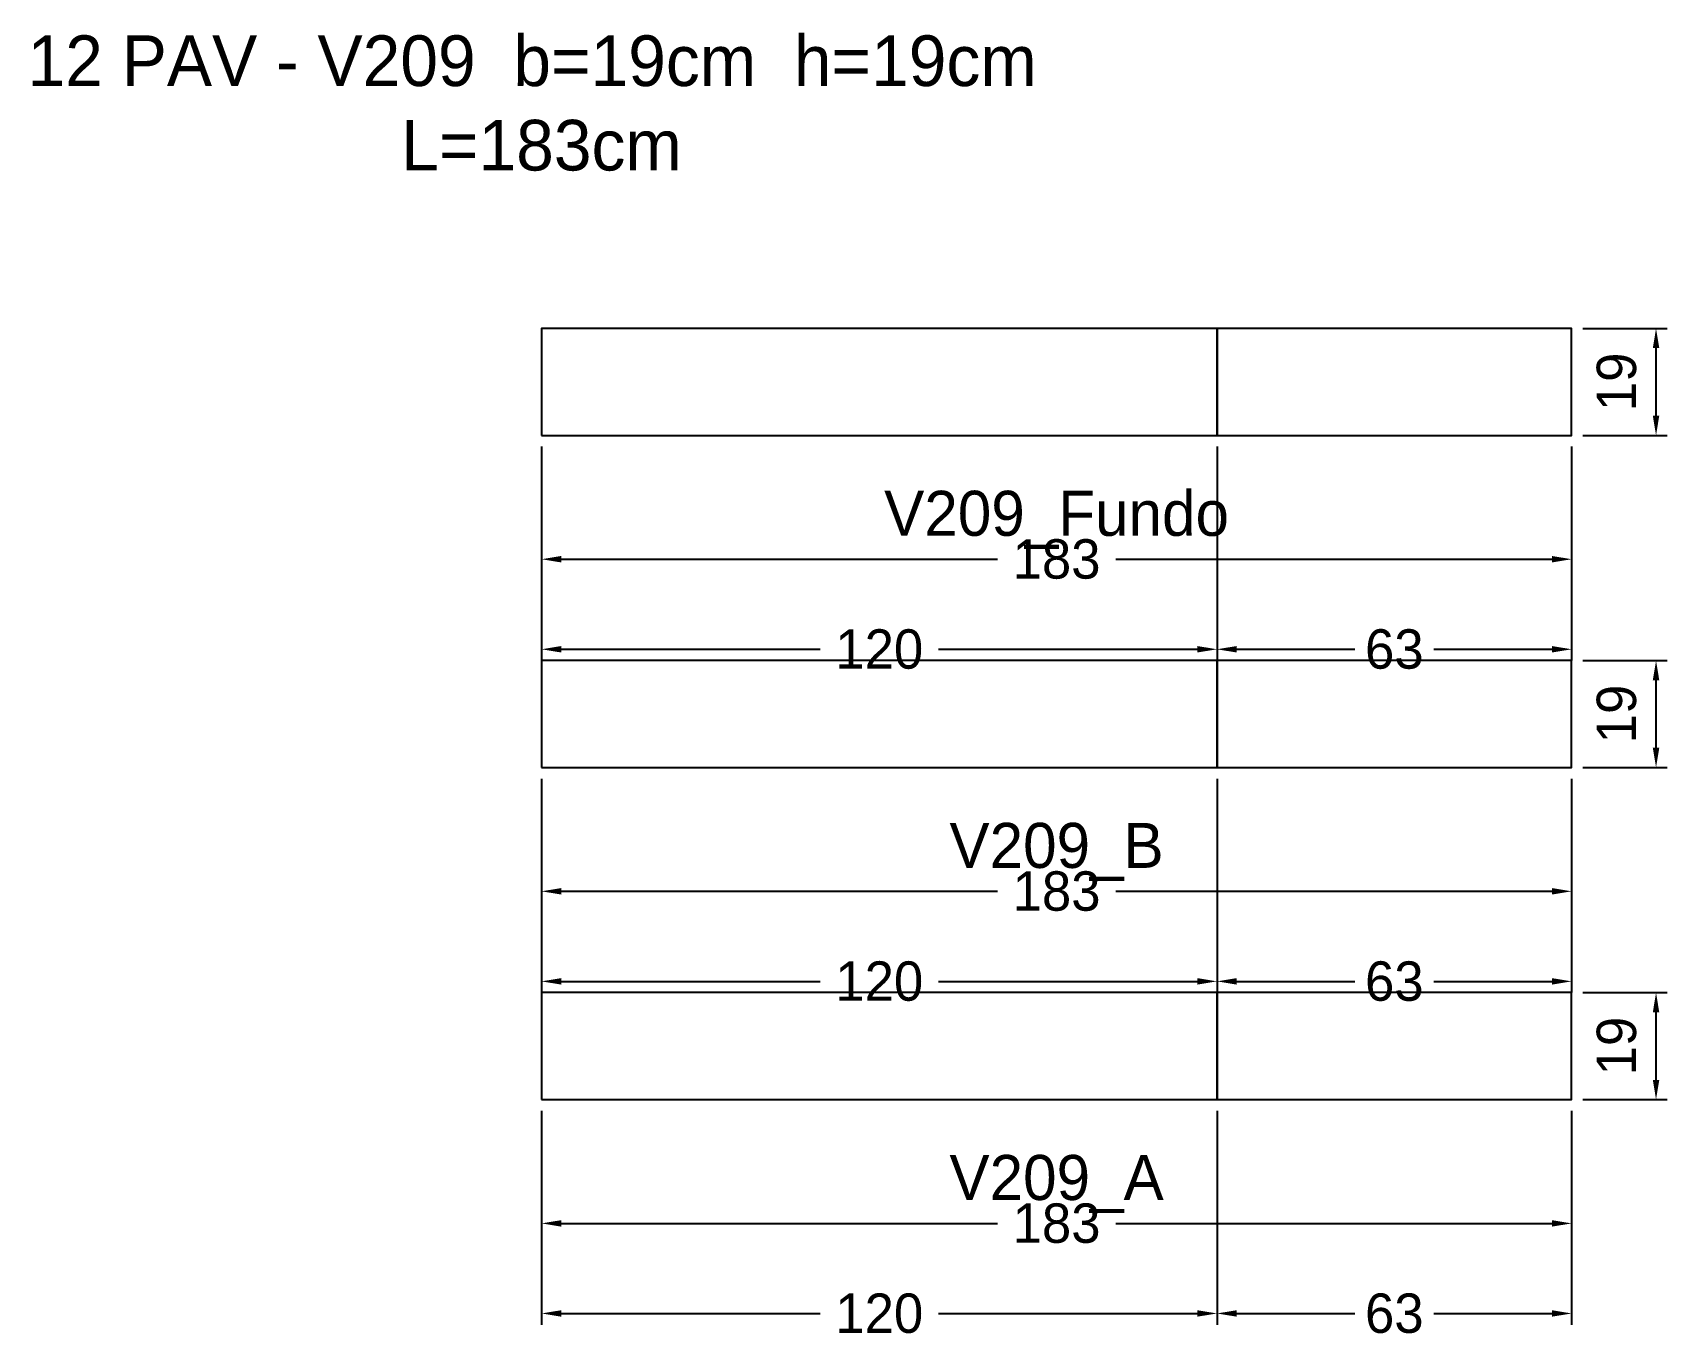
# Model space of a CAD drawing. Header units: metres. Extents: x -90 to 200, y -43 to 190.
import ezdxf

# ---------------------------------------------------------------- set-up
doc = ezdxf.new("R2010")
doc.units = ezdxf.units.M
for name, color, linetype in [('COTA', 3, 'Continuous'), ('NOMENCLATURA', 2, 'Continuous'), ('Paineis', 7, 'Continuous'), ('Texto Secao', 2, 'Continuous')]:
    doc.layers.add(name, color=color, linetype=linetype)
doc.dimstyles.new('COTA_VIG', dxfattribs={"dimtxt": 7, "dimasz": 3.5, "dimexe": 2, "dimexo": 2, "dimgap": 1.5, "dimtad": 1, "dimdec": 1, "dimcen": 2.5, "dimclrd": 3, "dimclre": 3, "dimclrt": 3, "dimazin": 3, "dimtfac": 1, "dimtmove": 0, "dimatfit": 3})

# ---------------------------------------------------------------- blocks, each defined once
blk = doc.blocks.new('_CLOSEDFILLED')
at = {"color": 0, "linetype": 'BYBLOCK'}
blk.add_solid([(-1, 0.164), (0, 0), (-1, -0.164)], dxfattribs=at)
blk = doc.blocks.new('*D1')
at = {"color": 3}
for p, q in [((0, -2), (0, -24)), ((183, -2), (183, -24)), ((3.5, -22), (81, -22)), ((102, -22), (179.5, -22))]:
    blk.add_line(p, q, dxfattribs=at)
at = {"layer": 'Defpoints'}
for p in [(0, 0), (183, 0), (0, -22)]:
    blk.add_point(p, dxfattribs=at)
at = {"layer": 'COTA', "color": 3, "xscale": 3.5, "yscale": 3.5, "rotation": 180}
blk.add_blockref('_CLOSEDFILLED', (0, -22), dxfattribs=at)
at = {"layer": 'COTA', "color": 3, "xscale": 3.5, "yscale": 3.5}
blk.add_blockref('_CLOSEDFILLED', (183, -22), dxfattribs=at)
at = {"layer": 'COTA', "color": 3, "insert": (91.5, -22), "char_height": 7, "attachment_point": 5}
blk.add_mtext('183', dxfattribs=at)
blk = doc.blocks.new('*D2')
at = {"color": 3}
for p, q in [((0, -2), (0, -40)), ((120, -2), (120, -40)), ((3.5, -38), (49.5, -38)), ((70.5, -38), (116.5, -38))]:
    blk.add_line(p, q, dxfattribs=at)
at = {"layer": 'Defpoints'}
for p in [(0, 0), (120, 0), (0, -38)]:
    blk.add_point(p, dxfattribs=at)
at = {"layer": 'COTA', "color": 3, "xscale": 3.5, "yscale": 3.5, "rotation": 180}
blk.add_blockref('_CLOSEDFILLED', (0, -38), dxfattribs=at)
at = {"layer": 'COTA', "color": 3, "xscale": 3.5, "yscale": 3.5}
blk.add_blockref('_CLOSEDFILLED', (120, -38), dxfattribs=at)
at = {"layer": 'COTA', "color": 3, "insert": (60, -38), "char_height": 7, "attachment_point": 5}
blk.add_mtext('120', dxfattribs=at)
blk = doc.blocks.new('*D3')
at = {"color": 3}
for p, q in [((120, -2), (120, -40)), ((183, -2), (183, -40)), ((123.5, -38), (144.5, -38)), ((158.5, -38), (179.5, -38))]:
    blk.add_line(p, q, dxfattribs=at)
at = {"layer": 'Defpoints'}
for p in [(120, 0), (183, 0), (120, -38)]:
    blk.add_point(p, dxfattribs=at)
at = {"layer": 'COTA', "color": 3, "xscale": 3.5, "yscale": 3.5, "rotation": 180}
blk.add_blockref('_CLOSEDFILLED', (120, -38), dxfattribs=at)
at = {"layer": 'COTA', "color": 3, "xscale": 3.5, "yscale": 3.5}
blk.add_blockref('_CLOSEDFILLED', (183, -38), dxfattribs=at)
at = {"layer": 'COTA', "color": 3, "insert": (151.5, -38), "char_height": 7, "attachment_point": 5}
blk.add_mtext('63', dxfattribs=at)
blk = doc.blocks.new('*D4')
at = {"color": 3}
for p, q in [((185, 19), (200, 19)), ((198, 3.5), (198, 15.5)), ((185, 0), (200, 0))]:
    blk.add_line(p, q, dxfattribs=at)
at = {"layer": 'Defpoints'}
for p in [(183, 19), (183, 0), (198, 0)]:
    blk.add_point(p, dxfattribs=at)
at = {"layer": 'COTA', "color": 3, "xscale": 3.5, "yscale": 3.5}
for p, rotation in [((198, 19), 90), ((198, 0), 270)]:
    blk.add_blockref('_CLOSEDFILLED', p, dxfattribs=dict(at, rotation=rotation))
at = {"layer": 'COTA', "color": 3, "insert": (191, 9.5), "char_height": 7, "attachment_point": 5, "rotation": 90}
blk.add_mtext('19', dxfattribs=at)
blk = doc.blocks.new('*D5')
at = {"color": 3}
for p, q in [((0, 57), (0, 35)), ((183, 57), (183, 35)), ((3.5, 37), (81, 37)), ((102, 37), (179.5, 37))]:
    blk.add_line(p, q, dxfattribs=at)
at = {"layer": 'Defpoints'}
for p in [(0, 59), (183, 59), (0, 37)]:
    blk.add_point(p, dxfattribs=at)
at = {"layer": 'COTA', "color": 3, "xscale": 3.5, "yscale": 3.5, "rotation": 180}
blk.add_blockref('_CLOSEDFILLED', (0, 37), dxfattribs=at)
at = {"layer": 'COTA', "color": 3, "xscale": 3.5, "yscale": 3.5}
blk.add_blockref('_CLOSEDFILLED', (183, 37), dxfattribs=at)
at = {"layer": 'COTA', "color": 3, "insert": (91.5, 37), "char_height": 7, "attachment_point": 5}
blk.add_mtext('183', dxfattribs=at)
blk = doc.blocks.new('*D6')
at = {"color": 3}
for p, q in [((0, 57), (0, 19)), ((120, 57), (120, 19)), ((3.5, 21), (49.5, 21)), ((70.5, 21), (116.5, 21))]:
    blk.add_line(p, q, dxfattribs=at)
at = {"layer": 'Defpoints'}
for p in [(0, 59), (120, 59), (0, 21)]:
    blk.add_point(p, dxfattribs=at)
at = {"layer": 'COTA', "color": 3, "xscale": 3.5, "yscale": 3.5, "rotation": 180}
blk.add_blockref('_CLOSEDFILLED', (0, 21), dxfattribs=at)
at = {"layer": 'COTA', "color": 3, "xscale": 3.5, "yscale": 3.5}
blk.add_blockref('_CLOSEDFILLED', (120, 21), dxfattribs=at)
at = {"layer": 'COTA', "color": 3, "insert": (60, 21), "char_height": 7, "attachment_point": 5}
blk.add_mtext('120', dxfattribs=at)
blk = doc.blocks.new('*D7')
at = {"color": 3}
for p, q in [((120, 57), (120, 19)), ((183, 57), (183, 19)), ((123.5, 21), (144.5, 21)), ((158.5, 21), (179.5, 21))]:
    blk.add_line(p, q, dxfattribs=at)
at = {"layer": 'Defpoints'}
for p in [(120, 59), (183, 59), (120, 21)]:
    blk.add_point(p, dxfattribs=at)
at = {"layer": 'COTA', "color": 3, "xscale": 3.5, "yscale": 3.5, "rotation": 180}
blk.add_blockref('_CLOSEDFILLED', (120, 21), dxfattribs=at)
at = {"layer": 'COTA', "color": 3, "xscale": 3.5, "yscale": 3.5}
blk.add_blockref('_CLOSEDFILLED', (183, 21), dxfattribs=at)
at = {"layer": 'COTA', "color": 3, "insert": (151.5, 21), "char_height": 7, "attachment_point": 5}
blk.add_mtext('63', dxfattribs=at)
blk = doc.blocks.new('*D8')
at = {"color": 3}
for p, q in [((185, 78), (200, 78)), ((198, 62.5), (198, 74.5)), ((185, 59), (200, 59))]:
    blk.add_line(p, q, dxfattribs=at)
at = {"layer": 'Defpoints'}
for p in [(183, 78), (183, 59), (198, 59)]:
    blk.add_point(p, dxfattribs=at)
at = {"layer": 'COTA', "color": 3, "xscale": 3.5, "yscale": 3.5}
for p, rotation in [((198, 78), 90), ((198, 59), 270)]:
    blk.add_blockref('_CLOSEDFILLED', p, dxfattribs=dict(at, rotation=rotation))
at = {"layer": 'COTA', "color": 3, "insert": (191, 68.5), "char_height": 7, "attachment_point": 5, "rotation": 90}
blk.add_mtext('19', dxfattribs=at)
blk = doc.blocks.new('*D9')
at = {"color": 3}
for p, q in [((0, 116), (0, 94)), ((183, 116), (183, 94)), ((3.5, 96), (81, 96)), ((102, 96), (179.5, 96))]:
    blk.add_line(p, q, dxfattribs=at)
at = {"layer": 'Defpoints'}
for p in [(0, 118), (183, 118), (0, 96)]:
    blk.add_point(p, dxfattribs=at)
at = {"layer": 'COTA', "color": 3, "xscale": 3.5, "yscale": 3.5, "rotation": 180}
blk.add_blockref('_CLOSEDFILLED', (0, 96), dxfattribs=at)
at = {"layer": 'COTA', "color": 3, "xscale": 3.5, "yscale": 3.5}
blk.add_blockref('_CLOSEDFILLED', (183, 96), dxfattribs=at)
at = {"layer": 'COTA', "color": 3, "insert": (91.5, 96), "char_height": 7, "attachment_point": 5}
blk.add_mtext('183', dxfattribs=at)
blk = doc.blocks.new('*D10')
at = {"color": 3}
for p, q in [((0, 116), (0, 78)), ((120, 116), (120, 78)), ((3.5, 80), (49.5, 80)), ((70.5, 80), (116.5, 80))]:
    blk.add_line(p, q, dxfattribs=at)
at = {"layer": 'Defpoints'}
for p in [(0, 118), (120, 118), (0, 80)]:
    blk.add_point(p, dxfattribs=at)
at = {"layer": 'COTA', "color": 3, "xscale": 3.5, "yscale": 3.5, "rotation": 180}
blk.add_blockref('_CLOSEDFILLED', (0, 80), dxfattribs=at)
at = {"layer": 'COTA', "color": 3, "xscale": 3.5, "yscale": 3.5}
blk.add_blockref('_CLOSEDFILLED', (120, 80), dxfattribs=at)
at = {"layer": 'COTA', "color": 3, "insert": (60, 80), "char_height": 7, "attachment_point": 5}
blk.add_mtext('120', dxfattribs=at)
blk = doc.blocks.new('*D11')
at = {"color": 3}
for p, q in [((120, 116), (120, 78)), ((183, 116), (183, 78)), ((123.5, 80), (144.5, 80)), ((158.5, 80), (179.5, 80))]:
    blk.add_line(p, q, dxfattribs=at)
at = {"layer": 'Defpoints'}
for p in [(120, 118), (183, 118), (120, 80)]:
    blk.add_point(p, dxfattribs=at)
at = {"layer": 'COTA', "color": 3, "xscale": 3.5, "yscale": 3.5, "rotation": 180}
blk.add_blockref('_CLOSEDFILLED', (120, 80), dxfattribs=at)
at = {"layer": 'COTA', "color": 3, "xscale": 3.5, "yscale": 3.5}
blk.add_blockref('_CLOSEDFILLED', (183, 80), dxfattribs=at)
at = {"layer": 'COTA', "color": 3, "insert": (151.5, 80), "char_height": 7, "attachment_point": 5}
blk.add_mtext('63', dxfattribs=at)
blk = doc.blocks.new('*D12')
at = {"color": 3}
for p, q in [((185, 137), (200, 137)), ((198, 121.5), (198, 133.5)), ((185, 118), (200, 118))]:
    blk.add_line(p, q, dxfattribs=at)
at = {"layer": 'Defpoints'}
for p in [(183, 137), (183, 118), (198, 118)]:
    blk.add_point(p, dxfattribs=at)
at = {"layer": 'COTA', "color": 3, "xscale": 3.5, "yscale": 3.5}
for p, rotation in [((198, 137), 90), ((198, 118), 270)]:
    blk.add_blockref('_CLOSEDFILLED', p, dxfattribs=dict(at, rotation=rotation))
at = {"layer": 'COTA', "color": 3, "insert": (191, 127.5), "char_height": 7, "attachment_point": 5, "rotation": 90}
blk.add_mtext('19', dxfattribs=at)

msp = doc.modelspace()

# ---------------------------------------------------------------- linework, layer by layer
at = {"layer": 'Paineis'}
for points in [[(0, 118), (120, 118), (120, 137), (0, 137)], [(120, 118), (183, 118), (183, 137), (120, 137)], [(0, 59), (120, 59), (120, 78), (0, 78)], [(120, 59), (183, 59), (183, 78), (120, 78)], [(0, 0), (120, 0), (120, 19), (0, 19)], [(120, 0), (183, 0), (183, 19), (120, 19)]]:
    msp.add_lwpolyline(points, close=True, dxfattribs=at)

# ---------------------------------------------------------------- texts
at = {"layer": 'NOMENCLATURA', "insert": (0, 177), "char_height": 9, "width": 203, "attachment_point": 5}
msp.add_mtext('12 PAV - V209  b=19cm  h=19cm  L=183cm', dxfattribs=at)
at = {"layer": 'Texto Secao', "char_height": 8, "width": 203, "attachment_point": 5}
for s, insert in [('V209_Fundo', (91.5, 103)), ('V209_B', (91.5, 44)), ('V209_A', (91.5, -15))]:
    msp.add_mtext(s, dxfattribs=dict(at, insert=insert))

# ---------------------------------------------------------------- dimensions: what is measured, and where the dimension line sits
at = {"layer": 'COTA'}
for base, p1, p2, picture, middle in [((198, 118), (183, 118), (183, 137), '*D12', (191, 127.5)), ((198, 59), (183, 59), (183, 78), '*D8', (191, 68.5)), ((198, 0), (183, 0), (183, 19), '*D4', (191, 9.5))]:
    dim = msp.add_linear_dim(base=base, p1=p1, p2=p2, angle=90, dimstyle='COTA_VIG', dxfattribs=at)
    dim.commit()
    dim.dimension.update_dxf_attribs({"geometry": picture, "text_midpoint": middle})
for base, p1, p2, picture, middle in [((0, 96), (0, 118), (183, 118), '*D9', (91.5, 96)), ((0, 80), (0, 118), (120, 118), '*D10', (60, 80)), ((120, 80), (120, 118), (183, 118), '*D11', (151.5, 80)), ((0, 37), (0, 59), (183, 59), '*D5', (91.5, 37)), ((0, 21), (0, 59), (120, 59), '*D6', (60, 21)), ((120, 21), (120, 59), (183, 59), '*D7', (151.5, 21)), ((0, -22), (0, 0), (183, 0), '*D1', (91.5, -22)), ((0, -38), (0, 0), (120, 0), '*D2', (60, -38)), ((120, -38), (120, 0), (183, 0), '*D3', (151.5, -38))]:
    dim = msp.add_linear_dim(base=base, p1=p1, p2=p2, dimstyle='COTA_VIG', dxfattribs=at)
    dim.commit()
    dim.dimension.update_dxf_attribs({"geometry": picture, "text_midpoint": middle})

doc.saveas('drawing.dxf')
